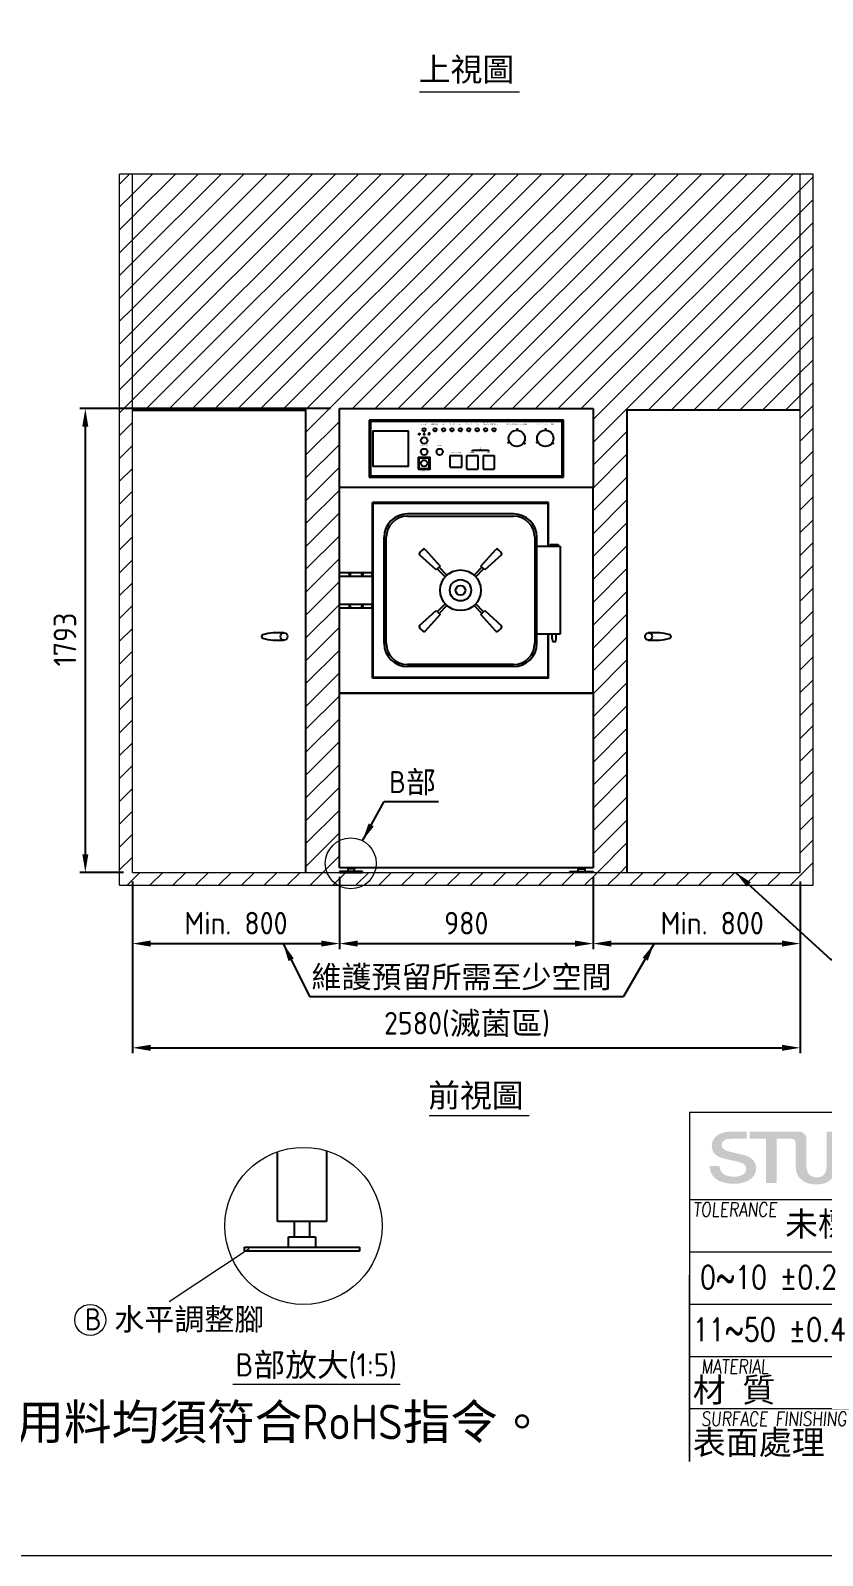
# Model space of a CAD drawing. Header units: millimetres. Extents: x -7990 to 27687, y 79 to 15902.
# Drawn here: x 18973 to 22033, y 79 to 5976 of the extents above; entities that cross this region are included whole.
import ezdxf
from ezdxf.enums import TextEntityAlignment as Align

# ---------------------------------------------------------------- set-up
doc = ezdxf.new("R2010")
doc.units = ezdxf.units.MM
doc.header["$MEASUREMENT"] = 0
doc.linetypes.add('HIDDEN', pattern=[9.525, 6.35, -3.175])
doc.layers.get('0').update_dxf_attribs({"lineweight": 25})
for name, color, linetype, lineweight in [('D', 3, 'Continuous', 13), ('DIM', 3, 'Continuous', 9), ('F', 7, 'Continuous', 15), ('H', 2, 'HIDDEN', 15), ('S', 4, 'Continuous', 15)]:
    doc.layers.add(name, color=color, linetype=linetype, lineweight=lineweight)
doc.styles.add('2', font='ARIAL.TTF')
doc.styles.get("Standard").update_dxf_attribs({"font": 'KAIU.TTF'})
doc.styles.add('STU25', font='isocp2.shx')
doc.styles.add('Text', font='romans.shx', dxfattribs={"width": 0.8, "oblique": 10})
doc.dimstyles.new('STU25', dxfattribs={"dimscale": 35, "dimtxt": 2.5, "dimasz": 2, "dimexe": 0.6, "dimexo": 1, "dimgap": 1, "dimtad": 1, "dimdsep": 46, "dimtxsty": 'STU25', "dimcen": 2, "dimazin": 2, "dimtfac": 1, "dimtmove": 0, "dimatfit": 3, "dimfxl": 0, "dimtolj": 1, "dimtzin": 0, "dimarcsym": 0})
doc.dimstyles.new('STU25$7', dxfattribs={"dimscale": 35, "dimtxt": 2.5, "dimasz": 2, "dimexe": 1.25, "dimexo": 0.625, "dimgap": 1, "dimtad": 0, "dimdec": 4, "dimdsep": 46, "dimtxsty": 'STU25', "dimcen": 2.5, "dimazin": 2, "dimtfac": 1, "dimtdec": 4, "dimtmove": 0, "dimatfit": 3, "dimfxl": 0, "dimtolj": 1, "dimtzin": 0, "dimarcsym": 0})
pattern_1 = [(45, (238147.217, 23040.67), (-44.194174, 44.194174), [])]

# ---------------------------------------------------------------- blocks, each defined once
blk = doc.blocks.new('*D3')
at = {"layer": 'D', "color": 0, "lineweight": -2}
for p, q in [((19366.4, 2685.8), (19366.4, 2021.4)), ((21946.4, 2685.8), (21946.4, 2021.4)), ((19436.4, 2042.4), (21876.4, 2042.4))]:
    blk.add_line(p, q, dxfattribs=at)
at = {"layer": 'D', "color": 0}
for points in [[(19436.4, 2054.1), (19436.4, 2030.7), (19366.4, 2042.4)], [(21876.4, 2030.7), (21876.4, 2054.1), (21946.4, 2042.4)]]:
    blk.add_solid(points, dxfattribs=at)
at = {"layer": 'Defpoints', "color": 0}
for p in [(19366.4, 2720.8), (21946.4, 2720.8), (21946.4, 2042.4)]:
    blk.add_point(p, dxfattribs=at)
at = {"layer": 'D', "color": 0, "insert": (20658.9, 2132.5), "char_height": 87.5, "attachment_point": 5, "style": 'STU25'}
blk.add_mtext('\\A1;2580({\\f標楷體|b0|i0|c136|p65;滅菌區})', dxfattribs=at)
blk = doc.blocks.new('*D5')
at = {"layer": 'D', "color": 0, "lineweight": -2}
for p, q in [((19366.4, 2685.8), (19366.4, 2424.4)), ((20166.4, 2703.8), (20166.4, 2424.4)), ((19436.4, 2445.4), (20096.4, 2445.4))]:
    blk.add_line(p, q, dxfattribs=at)
at = {"layer": 'D', "color": 0}
for points in [[(19436.4, 2457.1), (19436.4, 2433.8), (19366.4, 2445.4)], [(20096.4, 2433.8), (20096.4, 2457.1), (20166.4, 2445.4)]]:
    blk.add_solid(points, dxfattribs=at)
at = {"layer": 'Defpoints', "color": 0}
for p in [(19366.4, 2720.8), (20166.4, 2738.8), (20166.4, 2445.4)]:
    blk.add_point(p, dxfattribs=at)
at = {"layer": 'D', "color": 0, "insert": (19766.4, 2524.2), "char_height": 87.5, "attachment_point": 5, "style": 'STU25'}
blk.add_mtext('\\A1;Min. 800', dxfattribs=at)
blk = doc.blocks.new('*D6')
at = {"layer": 'D', "color": 0, "lineweight": -2}
for p, q in [((21146.4, 2703.8), (21146.4, 2424.4)), ((21946.4, 2685.8), (21946.4, 2424.4)), ((21216.4, 2445.4), (21876.4, 2445.4))]:
    blk.add_line(p, q, dxfattribs=at)
at = {"layer": 'D', "color": 0}
for points in [[(21216.4, 2457.1), (21216.4, 2433.8), (21146.4, 2445.4)], [(21876.4, 2433.8), (21876.4, 2457.1), (21946.4, 2445.4)]]:
    blk.add_solid(points, dxfattribs=at)
at = {"layer": 'Defpoints', "color": 0}
for p in [(21146.4, 2738.8), (21946.4, 2720.8), (21946.4, 2445.4)]:
    blk.add_point(p, dxfattribs=at)
at = {"layer": 'D', "color": 0, "insert": (21606.4, 2524.2), "char_height": 87.5, "attachment_point": 5, "style": 'STU25'}
blk.add_mtext('\\A1;Min. 800', dxfattribs=at)
blk = doc.blocks.new('*D7')
at = {"layer": 'D', "color": 0, "lineweight": -2}
for p, q in [((20131.4, 4513.8), (19163.4, 4513.8)), ((19184.4, 4443.8), (19184.4, 2790.8)), ((19331.4, 2720.8), (19163.4, 2720.8))]:
    blk.add_line(p, q, dxfattribs=at)
at = {"layer": 'D', "color": 0}
for points in [[(19196, 4443.8), (19172.7, 4443.8), (19184.4, 4513.8)], [(19172.7, 2790.8), (19196, 2790.8), (19184.4, 2720.8)]]:
    blk.add_solid(points, dxfattribs=at)
at = {"layer": 'Defpoints', "color": 0}
for p in [(20166.4, 4513.8), (19184.4, 2720.8), (19366.4, 2720.8)]:
    blk.add_point(p, dxfattribs=at)
at = {"layer": 'D', "color": 0, "insert": (19105.6, 3620.8), "char_height": 87.5, "attachment_point": 5, "rotation": 90, "style": 'STU25'}
blk.add_mtext('\\A1;1793', dxfattribs=at)
blk = doc.blocks.new('*D21')
at = {"layer": 'D', "color": 0, "lineweight": -2}
for p, q in [((20166.4, 2703.8), (20166.4, 2424.4)), ((21146.4, 2703.8), (21146.4, 2424.4)), ((20236.4, 2445.4), (21076.4, 2445.4))]:
    blk.add_line(p, q, dxfattribs=at)
at = {"layer": 'D', "color": 0}
for points in [[(20236.4, 2457.1), (20236.4, 2433.8), (20166.4, 2445.4)], [(21076.4, 2433.8), (21076.4, 2457.1), (21146.4, 2445.4)]]:
    blk.add_solid(points, dxfattribs=at)
at = {"layer": 'Defpoints', "color": 0}
for p in [(20166.4, 2738.8), (21146.4, 2738.8), (21146.4, 2445.4)]:
    blk.add_point(p, dxfattribs=at)
at = {"layer": 'D', "color": 0, "insert": (20656.4, 2524.2), "char_height": 87.5, "attachment_point": 5, "style": 'STU25'}
blk.add_mtext('\\A1;980', dxfattribs=at)
blk = doc.blocks.new('新駿LOGO')
at = {"layer": 'F'}
h = blk.add_hatch(color=256, dxfattribs=at)
edge = h.paths.add_edge_path()
edge.add_spline(control_points=[(-529.05, -442.14), (-529.05, -442.31), (-529.02, -442.45), (-528.95, -442.56), (-528.89, -442.68), (-528.8, -442.78), (-528.69, -442.85), (-528.57, -442.93), (-528.44, -442.98), (-528.29, -443.01), (-528.15, -443.05), (-527.99, -443.07), (-527.81, -443.07), (-527.62, -443.07), (-527.47, -443.05), (-527.33, -443.01), (-527.2, -442.97), (-527.09, -442.92), (-527.01, -442.86), (-526.93, -442.8), (-526.87, -442.73), (-526.83, -442.65), (-526.8, -442.57), (-526.78, -442.49), (-526.78, -442.41), (-526.78, -442.25), (-526.82, -442.13), (-526.91, -442.05), (-526.99, -441.97), (-527.08, -441.91), (-527.18, -441.88), (-527.36, -441.83), (-527.56, -441.77), (-527.79, -441.72), (-528.02, -441.67), (-528.3, -441.61), (-528.64, -441.53), (-528.85, -441.48), (-529.02, -441.41), (-529.16, -441.34), (-529.3, -441.26), (-529.41, -441.17), (-529.5, -441.07), (-529.58, -440.98), (-529.64, -440.87), (-529.67, -440.77), (-529.7, -440.66), (-529.72, -440.55), (-529.72, -440.43), (-529.72, -440.22), (-529.67, -440.03), (-529.57, -439.87), (-529.46, -439.71), (-529.33, -439.58), (-529.16, -439.47), (-528.99, -439.37), (-528.85, -439.31), (-528.64, -439.26), (-528.43, -439.21), (-528.13, -439.2), (-527.91, -439.2), (-527.66, -439.2), (-526.73, -439.2), (-526.73, -439.2), (-526.73, -439.2), (-526.73, -439.81), (-526.73, -439.81), (-526.73, -439.81), (-528.14, -439.8), (-528.28, -439.83), (-528.39, -439.85), (-528.48, -439.86), (-528.56, -439.9), (-528.65, -439.94), (-528.72, -440), (-528.78, -440.07), (-528.84, -440.14), (-528.87, -440.23), (-528.87, -440.34), (-528.87, -440.5), (-528.81, -440.62), (-528.7, -440.7), (-528.6, -440.79), (-528.46, -440.85), (-528.28, -440.9), (-528.27, -440.9), (-528.19, -440.92), (-528.07, -440.95), (-527.94, -440.98), (-527.8, -441.01), (-527.65, -441.05), (-527.49, -441.09), (-527.34, -441.12), (-527.19, -441.16), (-527.04, -441.19), (-526.94, -441.21), (-526.87, -441.23), (-526.71, -441.27), (-526.58, -441.34), (-526.46, -441.41), (-526.34, -441.49), (-526.24, -441.58), (-526.16, -441.67), (-526.08, -441.77), (-526.02, -441.88), (-525.98, -441.99), (-525.94, -442.1), (-525.92, -442.22), (-525.92, -442.33), (-525.92, -442.57), (-525.98, -442.78), (-526.09, -442.95), (-526.2, -443.12), (-526.35, -443.26), (-526.53, -443.37), (-526.71, -443.48), (-526.92, -443.55), (-527.15, -443.61), (-527.39, -443.66), (-527.62, -443.68), (-527.87, -443.68), (-528.14, -443.68), (-528.41, -443.65), (-528.65, -443.59), (-528.9, -443.53), (-529.11, -443.44), (-529.3, -443.31), (-529.48, -443.19), (-529.63, -443.03), (-529.74, -442.83), (-529.84, -442.64), (-529.9, -442.41), (-529.91, -442.14), (-529.91, -442.14), (-529.05, -442.14), (-529.05, -442.14)], knot_values=[0, 0, 0, 0, 1, 1, 1, 2, 2, 2, 3, 3, 3, 4, 4, 4, 5, 5, 5, 6, 6, 6, 7, 7, 7, 8, 8, 8, 9, 9, 9, 10, 10, 10, 11, 11, 11, 12, 12, 12, 13, 13, 13, 14, 14, 14, 15, 15, 15, 16, 16, 16, 17, 17, 17, 18, 18, 18, 19, 19, 19, 20, 20, 20, 21, 21, 21, 22, 22, 22, 23, 23, 23, 24, 24, 24, 25, 25, 25, 26, 26, 26, 27, 27, 27, 28, 28, 28, 29, 29, 29, 30, 30, 30, 31, 31, 31, 32, 32, 32, 33, 33, 33, 34, 34, 34, 35, 35, 35, 36, 36, 36, 37, 37, 37, 38, 38, 38, 39, 39, 39, 40, 40, 40, 41, 41, 41, 42, 42, 42, 43, 43, 43, 44, 44, 44, 45, 45, 45, 45], degree=3, periodic=0)
edge = h.paths.add_edge_path()
edge.add_spline(control_points=[(-522.53, -440.14), (-522.54, -440.04), (-522.57, -439.94), (-522.63, -439.9), (-522.77, -439.79), (-522.9, -439.81), (-522.9, -439.81), (-522.9, -439.81), (-523.02, -439.81), (-523.02, -439.81), (-523.02, -439.81), (-524.14, -439.81), (-524.14, -439.81), (-524.14, -439.81), (-524.14, -443.62), (-524.14, -443.62), (-524.14, -443.62), (-525.06, -443.62), (-525.06, -443.62), (-525.06, -443.62), (-525.06, -439.81), (-525.06, -439.81), (-525.06, -439.81), (-526.47, -439.81), (-526.47, -439.81), (-526.47, -439.81), (-526.47, -439.2), (-526.47, -439.2), (-526.47, -439.2), (-522.39, -439.2), (-522.39, -439.2)], knot_values=[5.578051, 5.578051, 5.578051, 5.578051, 6, 6, 6, 7, 7, 7, 8, 8, 8, 9, 9, 9, 10, 10, 10, 11, 11, 11, 12, 12, 12, 13, 13, 13, 14, 14, 14, 15, 15, 15, 15], degree=3, periodic=0)
edge.add_spline(control_points=[(-522.4, -439.2), (-522.31, -439.2), (-522.22, -439.2), (-522.22, -439.2), (-522.22, -439.2), (-521.96, -439.19), (-521.76, -439.41), (-521.58, -439.61), (-521.61, -439.85), (-521.61, -439.85), (-521.61, -439.85), (-521.61, -441.92), (-521.61, -441.92), (-521.61, -442.41), (-521.52, -442.73), (-521.36, -442.89), (-521.19, -443.05), (-520.97, -443.13), (-520.71, -443.13), (-520.45, -443.13), (-520.24, -443.05), (-520.09, -442.89), (-519.93, -442.74), (-519.86, -442.43), (-519.86, -441.98), (-519.86, -441.98), (-519.86, -439.2), (-519.86, -439.2), (-519.86, -439.2), (-519.05, -439.2), (-519.05, -439.2), (-519.05, -439.2), (-519.05, -441.92), (-519.05, -441.92), (-519.05, -442.43), (-519.12, -442.8), (-519.25, -443.02), (-519.38, -443.24), (-519.56, -443.42), (-519.8, -443.54), (-520.05, -443.67), (-520.35, -443.74), (-520.73, -443.74), (-521.09, -443.74), (-521.41, -443.68), (-521.67, -443.56), (-521.93, -443.44), (-522.14, -443.26), (-522.3, -443.03), (-522.45, -442.8), (-522.53, -442.42), (-522.53, -441.91), (-522.53, -441.91), (-522.53, -440.92), (-522.53, -440.14)], knot_values=[0.44538, 0.44538, 0.44538, 0.44538, 1, 1, 1, 2, 2, 2, 3, 3, 3, 4, 4, 4, 5, 5, 5, 6, 6, 6, 7, 7, 7, 8, 8, 8, 9, 9, 9, 10, 10, 10, 11, 11, 11, 12, 12, 12, 13, 13, 13, 14, 14, 14, 15, 15, 15, 16, 16, 16, 17, 17, 17, 17.603917, 17.603917, 17.603917, 17.603917], degree=3, periodic=0)
h = blk.add_hatch(color=256, dxfattribs=at)
edge = h.paths.add_edge_path()
edge.add_spline(control_points=[(-526.47, -439.2), (-526.47, -439.2), (-526.47, -439.81), (-526.47, -439.81)], knot_values=[-14, -14, -14, -14, -13, -13, -13, -13], degree=3, periodic=0)
edge.add_spline(control_points=[(-526.47, -439.81), (-526.47, -439.81), (-525.06, -439.81), (-525.06, -439.81)], knot_values=[-13, -13, -13, -13, -12, -12, -12, -12], degree=3, periodic=0)
edge.add_spline(control_points=[(-525.06, -439.81), (-525.06, -439.81), (-525.06, -443.62), (-525.06, -443.62)], knot_values=[-12, -12, -12, -12, -11, -11, -11, -11], degree=3, periodic=0)
edge.add_spline(control_points=[(-525.06, -443.62), (-525.06, -443.62), (-524.14, -443.62), (-524.14, -443.62)], knot_values=[-11, -11, -11, -11, -10, -10, -10, -10], degree=3, periodic=0)
edge.add_spline(control_points=[(-524.14, -443.62), (-524.14, -443.62), (-524.14, -439.81), (-524.14, -439.81)], knot_values=[-10, -10, -10, -10, -9, -9, -9, -9], degree=3, periodic=0)
edge.add_spline(control_points=[(-524.14, -439.81), (-524.14, -439.81), (-523.02, -439.81), (-523.02, -439.81)], knot_values=[-9, -9, -9, -9, -8, -8, -8, -8], degree=3, periodic=0)
edge.add_spline(control_points=[(-523.02, -439.81), (-523.02, -439.81), (-522.9, -439.81), (-522.9, -439.81)], knot_values=[-8, -8, -8, -8, -7, -7, -7, -7], degree=3, periodic=0)
edge.add_spline(control_points=[(-522.9, -439.81), (-522.9, -439.81), (-522.77, -439.79), (-522.63, -439.9)], knot_values=[-7, -7, -7, -7, -6, -6, -6, -6], degree=3, periodic=0)
edge.add_spline(control_points=[(-522.63, -439.9), (-522.57, -439.94), (-522.54, -440.04), (-522.53, -440.14)], knot_values=[-6, -6, -6, -6, -5.578051, -5.578051, -5.578051, -5.578051], degree=3, periodic=0)
edge.add_spline(control_points=[(-522.53, -440.14), (-522.53, -440.92), (-522.53, -441.91), (-522.53, -441.91)], knot_values=[-17.603917, -17.603917, -17.603917, -17.603917, -17, -17, -17, -17], degree=3, periodic=0)
edge.add_spline(control_points=[(-522.53, -441.91), (-522.53, -442.42), (-522.45, -442.8), (-522.3, -443.03)], knot_values=[-17, -17, -17, -17, -16, -16, -16, -16], degree=3, periodic=0)
edge.add_spline(control_points=[(-522.3, -443.03), (-522.14, -443.26), (-521.93, -443.44), (-521.67, -443.56)], knot_values=[-16, -16, -16, -16, -15, -15, -15, -15], degree=3, periodic=0)
edge.add_spline(control_points=[(-521.67, -443.56), (-521.41, -443.68), (-521.09, -443.74), (-520.73, -443.74)], knot_values=[-15, -15, -15, -15, -14, -14, -14, -14], degree=3, periodic=0)
edge.add_spline(control_points=[(-520.73, -443.74), (-520.35, -443.74), (-520.05, -443.67), (-519.8, -443.54)], knot_values=[-14, -14, -14, -14, -13, -13, -13, -13], degree=3, periodic=0)
edge.add_spline(control_points=[(-519.8, -443.54), (-519.56, -443.42), (-519.38, -443.24), (-519.25, -443.02)], knot_values=[-13, -13, -13, -13, -12, -12, -12, -12], degree=3, periodic=0)
edge.add_spline(control_points=[(-519.25, -443.02), (-519.12, -442.8), (-519.05, -442.43), (-519.05, -441.92)], knot_values=[-12, -12, -12, -12, -11, -11, -11, -11], degree=3, periodic=0)
edge.add_spline(control_points=[(-519.05, -441.92), (-519.05, -441.92), (-519.05, -439.2), (-519.05, -439.2)], knot_values=[-11, -11, -11, -11, -10, -10, -10, -10], degree=3, periodic=0)
edge.add_spline(control_points=[(-519.05, -439.2), (-519.05, -439.2), (-519.86, -439.2), (-519.86, -439.2)], knot_values=[-10, -10, -10, -10, -9, -9, -9, -9], degree=3, periodic=0)
edge.add_spline(control_points=[(-519.86, -439.2), (-519.86, -439.2), (-519.86, -441.98), (-519.86, -441.98)], knot_values=[-9, -9, -9, -9, -8, -8, -8, -8], degree=3, periodic=0)
edge.add_spline(control_points=[(-519.86, -441.98), (-519.86, -442.43), (-519.93, -442.74), (-520.09, -442.89)], knot_values=[-8, -8, -8, -8, -7, -7, -7, -7], degree=3, periodic=0)
edge.add_spline(control_points=[(-520.09, -442.89), (-520.24, -443.05), (-520.45, -443.13), (-520.71, -443.13)], knot_values=[-7, -7, -7, -7, -6, -6, -6, -6], degree=3, periodic=0)
edge.add_spline(control_points=[(-520.71, -443.13), (-520.97, -443.13), (-521.19, -443.05), (-521.36, -442.89)], knot_values=[-6, -6, -6, -6, -5, -5, -5, -5], degree=3, periodic=0)
edge.add_spline(control_points=[(-521.36, -442.89), (-521.52, -442.73), (-521.61, -442.41), (-521.61, -441.92)], knot_values=[-5, -5, -5, -5, -4, -4, -4, -4], degree=3, periodic=0)
edge.add_spline(control_points=[(-521.61, -441.92), (-521.61, -441.92), (-521.61, -439.85), (-521.61, -439.85)], knot_values=[-4, -4, -4, -4, -3, -3, -3, -3], degree=3, periodic=0)
edge.add_spline(control_points=[(-521.61, -439.85), (-521.61, -439.85), (-521.61, -439.85), (-521.61, -439.85)], knot_values=[-3, -3, -3, -3, -2.999949, -2.999949, -2.999949, -2.999949], degree=3, periodic=0)
edge.add_spline(control_points=[(-521.61, -439.85), (-521.61, -439.85), (-521.58, -439.61), (-521.76, -439.41)], knot_values=[-2.999949, -2.999949, -2.999949, -2.999949, -2, -2, -2, -2], degree=3, periodic=0)
edge.add_spline(control_points=[(-521.76, -439.41), (-521.96, -439.19), (-522.22, -439.2), (-522.22, -439.2)], knot_values=[-2, -2, -2, -2, -1, -1, -1, -1], degree=3, periodic=0)
edge.add_spline(control_points=[(-522.22, -439.2), (-522.22, -439.2), (-526.47, -439.2), (-526.47, -439.2)], knot_values=[-15, -15, -15, -15, -14, -14, -14, -14], degree=3, periodic=0)
h = blk.add_hatch(color=256, dxfattribs=at)
edge = h.paths.add_edge_path()
edge.add_spline(control_points=[(-518.54, -443.62), (-518.54, -443.62), (-518.54, -439.2), (-518.54, -439.2), (-518.54, -439.2), (-516.88, -439.2), (-516.88, -439.2), (-516.55, -439.2), (-516.29, -439.25), (-516.11, -439.33), (-515.93, -439.41), (-515.79, -439.54), (-515.69, -439.72), (-515.59, -439.89), (-515.54, -440.08), (-515.54, -440.3), (-515.54, -440.56), (-515.61, -440.8), (-515.76, -441.03), (-515.91, -441.26), (-516.12, -441.44), (-516.39, -441.56), (-516.39, -441.56), (-514.95, -443.62), (-514.95, -443.62), (-514.95, -443.62), (-516.07, -443.62), (-516.07, -443.62), (-516.07, -443.62), (-517.17, -441.81), (-517.17, -441.81), (-517.17, -441.81), (-517.67, -441.81), (-517.67, -441.81), (-517.67, -441.81), (-517.67, -443.62), (-517.67, -443.62), (-517.67, -443.62), (-518.54, -443.62), (-518.54, -443.62)], knot_values=[0, 0, 0, 0, 1, 1, 1, 2, 2, 2, 3, 3, 3, 4, 4, 4, 5, 5, 5, 6, 6, 6, 7, 7, 7, 8, 8, 8, 9, 9, 9, 10, 10, 10, 11, 11, 11, 12, 12, 12, 13, 13, 13, 13], degree=3, periodic=1)
edge = h.paths.add_edge_path(flags=16)
edge.add_spline(control_points=[(-517.67, -441.21), (-517.67, -441.21), (-517.46, -441.21), (-517.46, -441.21), (-517.08, -441.21), (-516.82, -441.13), (-516.68, -440.96), (-516.53, -440.8), (-516.46, -440.61), (-516.46, -440.4), (-516.46, -440.22), (-516.52, -440.08), (-516.63, -439.97), (-516.75, -439.86), (-516.99, -439.81), (-517.35, -439.81), (-517.35, -439.81), (-517.67, -439.81), (-517.67, -439.81), (-517.67, -439.81), (-517.67, -441.21), (-517.67, -441.21)], knot_values=[0, 0, 0, 0, 1, 1, 1, 2, 2, 2, 3, 3, 3, 4, 4, 4, 5, 5, 5, 6, 6, 6, 7, 7, 7, 7], degree=3, periodic=1)
h = blk.add_hatch(color=256, dxfattribs=at)
edge = h.paths.add_edge_path()
edge.add_spline(control_points=[(-514.87, -443.62), (-514.87, -443.62), (-513.05, -443.62), (-513.05, -443.62)], knot_values=[-9, -9, -9, -9, -8, -8, -8, -8], degree=3, periodic=0)
edge.add_spline(control_points=[(-513.05, -443.62), (-512.51, -443.62), (-512.09, -443.52), (-511.79, -443.32)], knot_values=[-8, -8, -8, -8, -7, -7, -7, -7], degree=3, periodic=0)
edge.add_spline(control_points=[(-511.79, -443.32), (-511.48, -443.12), (-511.25, -442.85), (-511.09, -442.5)], knot_values=[-7, -7, -7, -7, -6, -6, -6, -6], degree=3, periodic=0)
edge.add_spline(control_points=[(-511.09, -442.5), (-510.93, -442.15), (-510.85, -441.76), (-510.85, -441.32)], knot_values=[-6, -6, -6, -6, -5, -5, -5, -5], degree=3, periodic=0)
edge.add_spline(control_points=[(-510.85, -441.32), (-510.85, -440.87), (-510.93, -440.49), (-511.1, -440.17)], knot_values=[-5, -5, -5, -5, -4, -4, -4, -4], degree=3, periodic=0)
edge.add_spline(control_points=[(-511.1, -440.17), (-511.27, -439.85), (-511.49, -439.61), (-511.78, -439.45)], knot_values=[-4, -4, -4, -4, -3, -3, -3, -3], degree=3, periodic=0)
edge.add_spline(control_points=[(-511.78, -439.45), (-512.06, -439.29), (-512.46, -439.2), (-512.97, -439.2)], knot_values=[-3, -3, -3, -3, -2, -2, -2, -2], degree=3, periodic=0)
edge.add_spline(control_points=[(-512.97, -439.2), (-512.97, -439.2), (-514.87, -439.2), (-514.87, -439.2)], knot_values=[-2, -2, -2, -2, -1, -1, -1, -1], degree=3, periodic=0)
edge.add_spline(control_points=[(-514.87, -439.2), (-514.87, -439.2), (-514.87, -443.62), (-514.87, -443.62)], knot_values=[-1, -1, -1, -1, 0, 0, 0, 0], degree=3, periodic=0)
h.paths.add_polyline_path([(-514.34, -441.95), (-514.34, -440.92), (-513.51, -440.92), (-513.51, -440.07), (-512.48, -440.07), (-512.48, -440.92), (-511.64, -440.92), (-511.64, -441.95), (-512.48, -441.95), (-512.48, -442.77), (-513.51, -442.77), (-513.51, -441.95)], flags=16)
h = blk.add_hatch(color=256, dxfattribs=at)
edge = h.paths.add_edge_path()
edge.add_spline(control_points=[(-509.51, -443.62), (-509.51, -443.62), (-509.51, -441.77), (-509.51, -441.77), (-509.51, -441.77), (-511, -439.2), (-511, -439.2), (-511, -439.2), (-510.64, -439.2), (-510.64, -439.2), (-510.64, -439.2), (-510.3, -439.19), (-510.04, -439.32), (-509.79, -439.45), (-509.71, -439.68), (-509.71, -439.68), (-509.71, -439.68), (-508.9, -441.07), (-508.9, -441.07), (-508.9, -441.07), (-507.78, -439.2), (-507.78, -439.2), (-507.78, -439.2), (-507.05, -439.2), (-507.05, -439.2), (-507.05, -439.2), (-508.59, -441.77), (-508.59, -441.77), (-508.59, -441.77), (-508.59, -443.62), (-508.59, -443.62), (-508.59, -443.62), (-509.51, -443.62), (-509.51, -443.62)], knot_values=[0, 0, 0, 0, 1, 1, 1, 2, 2, 2, 3, 3, 3, 4, 4, 4, 5, 5, 5, 6, 6, 6, 7, 7, 7, 8, 8, 8, 9, 9, 9, 10, 10, 10, 11, 11, 11, 11], degree=3, periodic=1)
at = {"layer": 'F', "lineweight": 0}
for points, knots in [([(-518.54, -443.62), (-518.54, -443.62), (-518.54, -439.2), (-518.54, -439.2), (-518.54, -439.2), (-516.88, -439.2), (-516.88, -439.2), (-516.55, -439.2), (-516.29, -439.25), (-516.11, -439.33), (-515.93, -439.41), (-515.79, -439.54), (-515.69, -439.72), (-515.59, -439.89), (-515.54, -440.08), (-515.54, -440.3), (-515.54, -440.56), (-515.61, -440.8), (-515.76, -441.03), (-515.91, -441.26), (-516.12, -441.44), (-516.39, -441.56), (-516.39, -441.56), (-514.95, -443.62), (-514.95, -443.62), (-514.95, -443.62), (-516.07, -443.62), (-516.07, -443.62), (-516.07, -443.62), (-517.17, -441.81), (-517.17, -441.81), (-517.17, -441.81), (-517.67, -441.81), (-517.67, -441.81), (-517.67, -441.81), (-517.67, -443.62), (-517.67, -443.62), (-517.67, -443.62), (-518.54, -443.62), (-518.54, -443.62)], [0, 0, 0, 0, 1, 1, 1, 2, 2, 2, 3, 3, 3, 4, 4, 4, 5, 5, 5, 6, 6, 6, 7, 7, 7, 8, 8, 8, 9, 9, 9, 10, 10, 10, 11, 11, 11, 12, 12, 12, 13, 13, 13, 13]), ([(-517.67, -441.21), (-517.67, -441.21), (-517.46, -441.21), (-517.46, -441.21), (-517.08, -441.21), (-516.82, -441.13), (-516.68, -440.96), (-516.53, -440.8), (-516.46, -440.61), (-516.46, -440.4), (-516.46, -440.22), (-516.52, -440.08), (-516.63, -439.97), (-516.75, -439.86), (-516.99, -439.81), (-517.35, -439.81), (-517.35, -439.81), (-517.67, -439.81), (-517.67, -439.81), (-517.67, -439.81), (-517.67, -441.21), (-517.67, -441.21)], [0, 0, 0, 0, 1, 1, 1, 2, 2, 2, 3, 3, 3, 4, 4, 4, 5, 5, 5, 6, 6, 6, 7, 7, 7, 7]), ([(-509.51, -443.62), (-509.51, -443.62), (-509.51, -441.77), (-509.51, -441.77), (-509.51, -441.77), (-511, -439.2), (-511, -439.2), (-511, -439.2), (-510.64, -439.2), (-510.64, -439.2), (-510.64, -439.2), (-510.3, -439.19), (-510.04, -439.32), (-509.79, -439.45), (-509.71, -439.68), (-509.71, -439.68), (-509.71, -439.68), (-508.9, -441.07), (-508.9, -441.07), (-508.9, -441.07), (-507.78, -439.2), (-507.78, -439.2), (-507.78, -439.2), (-507.05, -439.2), (-507.05, -439.2), (-507.05, -439.2), (-508.59, -441.77), (-508.59, -441.77), (-508.59, -441.77), (-508.59, -443.62), (-508.59, -443.62), (-508.59, -443.62), (-509.51, -443.62), (-509.51, -443.62)], [0, 0, 0, 0, 1, 1, 1, 2, 2, 2, 3, 3, 3, 4, 4, 4, 5, 5, 5, 6, 6, 6, 7, 7, 7, 8, 8, 8, 9, 9, 9, 10, 10, 10, 11, 11, 11, 11])]:
    blk.add_open_spline(points, degree=3, knots=knots, dxfattribs=at)
at = {"attachment_point": 1, "style": 'STU25'}
for s, insert, char_height in [('{\\f標楷體|b0|i0|c136|p65;新駿實業股份有限公司}', (-504.12, -439.33), 3.25), ('{\\f標楷體|b0|i0|c136|p65;STURDY\\H0.9667x; \\H1.034x;INDUSTRIAL CO.,LTD.}', (-455.51, -439.78), 3)]:
    blk.add_mtext(s, dxfattribs=dict(at, insert=insert, char_height=char_height))
blk = doc.blocks.new('H421')
at = {"layer": 'F', "color": 7}
for p, q in [((155.91, 38.09), (286.91, 38.09)), ((211.36, 38.09), (286.91, 38.09)), ((155.91, 30.59), (286.91, 30.59)), ((192.41, 30.59), (192.41, 17.09)), ((242.66, 30.59), (242.66, 17.09)), ((257.41, 30.59), (257.41, 17.09)), ((272.16, 30.59), (272.16, 17.09)), ((155.91, 26.09), (227.91, 26.09)), ((173.41, 26.09), (173.41, 17.09)), ((211.41, 26.09), (211.41, 17.09)), ((155.91, 8.09), (155.91, 24.09)), ((155.91, 21.59), (286.91, 21.59)), ((214.91, 21.59), (286.91, 21.59)), ((227.91, 21.59), (286.91, 21.59)), ((155.91, 17.09), (286.91, 17.09)), ((211.41, 17.09), (211.41, 12.59)), ((227.91, 17.09), (227.91, 8.09)), ((286.91, 12.59), (155.91, 12.59))]:
    blk.add_line(p, q, dxfattribs=at)
at = {"layer": 'F'}
for p, q in [((155.91, 38.09), (155.91, 17.09)), ((227.91, 30.59), (227.91, 17.09)), ((155.91, 24.09), (155.91, 16.09)), ((155.91, 17.09), (155.91, 8.09)), ((192.41, 17.09), (192.41, 8.09))]:
    blk.add_line(p, q, dxfattribs=at)
at = {"layer": 'F', "color": 0}
for p, q in [((220.66, 21.32), (220.66, 20.14)), ((220.66, 19.77), (220.66, 19)), ((223.77, 20.14), (227.5, 20.92)), ((223.77, 20.14), (223.77, 18.62)), ((227.5, 20.92), (227.5, 17.84)), ((218.72, 19.38), (219.89, 19.38)), ((220.27, 19.38), (221.04, 19.38)), ((220.66, 18.62), (220.66, 17.45)), ((221.42, 19.38), (222.57, 19.38)), ((223.49, 19.38), (224.81, 19.38)), ((223.77, 18.62), (227.5, 17.84)), ((225.34, 19.38), (225.81, 19.38)), ((226.31, 19.38), (228.03, 19.38))]:
    blk.add_line(p, q, dxfattribs=at)
for radius in [1.54, 0.762]:
    blk.add_circle((220.66, 19.38), radius, dxfattribs=at)
blk.add_blockref('新駿LOGO', (687.56, 475.62))
at = {"layer": 'F', "color": 1, "lineweight": 15, "style": 'Text', "oblique": 5, "width": 0.8}
for s, height, p in [('TOLERANCE', 1.2, (156.23, 29.13)), ('DESIGNED', 1.2, (228.57, 29.01)), ('DRAWN', 1.245, (243.23, 29.03)), ('VERIFIED', 1.2, (257.72, 29.09)), ('APPROVED', 1.2, (272.5, 29.06)), ('VIEWPOINT', 1.2, (211.83, 20.13)), ('MATERIAL', 1.2, (156.92, 15.63)), ('SCALE', 1.2, (193.44, 15.63)), ('UNIT', 1.2, (212.42, 15.63)), ('NAME', 1.2, (229.41, 15.63)), ('SURFACE FINISHING', 1.2, (156.92, 11.13)), ('MODEL NO.', 1.2, (193.44, 11.13)), ('DWG.NO.', 1.2, (229.41, 11.13))]:
    blk.add_text(s, height=height, dxfattribs=at).set_placement(p)
at = {"layer": 'F', "lineweight": -3}
for s, height, p in [('未標註者一般公差表', 2.076, (164.12, 27.45)), ('未標示之圓角為R1導角為C1', 2.0757, (192.54, 27.58)), ('設計:', 2.076, (228.54, 26.61)), ('繪圖:', 2.076, (243.32, 26.66)), ('校核:', 2.076, (257.59, 26.57)), ('核准:', 2.076, (272.41, 26.52)), ('視角', 2.076, (211.71, 17.69)), ('材 質', 2.076, (156.21, 13.19)), ('比例', 2.076, (192.73, 13.19)), ('單位', 2.076, (211.71, 13.19)), ('圖 名', 2.076, (228.7, 13.19)), ('表面處理', 2.076, (156.21, 8.69)), ('代表機種', 2.076, (192.73, 8.69)), ('圖 號', 2.076, (228.7, 8.69))]:
    blk.add_text(s, height=height, dxfattribs=at).set_placement(p)
at = {"layer": 'F', "lineweight": 20, "style": 'Text', "width": 0.8}
for s, p in [('0~10 ±0.2', (156.82, 22.91)), ('51~100±0.6', (174.32, 22.91)), ('201~500±1', (192.72, 22.91)), ('ANGLE  ±1%%D', (212.68, 22.91)), ('11~50 ±0.4', (156.2, 18.41)), ('101~200±0.8', (173.63, 18.41)), ('501~X  ±2', (192.72, 18.41))]:
    blk.add_text(s, height=2, dxfattribs=at).set_placement(p)

msp = doc.modelspace()

# ---------------------------------------------------------------- hatches: boundary and pattern name
h = msp.add_hatch(color=256)
h.paths.add_polyline_path([(20470.429, 4279.322), (20516.429, 4279.322), (20516.429, 4325.322), (20470.429, 4325.322)])
h.paths.add_polyline_path([(20473.429, 4282.322), (20513.429, 4282.322), (20513.429, 4322.322), (20473.429, 4322.322)], flags=16)
at = {"layer": 'D'}
h = msp.add_hatch(color=256, dxfattribs=at)
h.paths.add_polyline_path([(20286.429, 4463.822), (20286.429, 4253.822), (21026.429, 4253.822), (21026.429, 4463.822)], flags=16)
h.paths.add_polyline_path([(20281.429, 4468.822), (20281.429, 4248.822), (21031.429, 4248.822), (21031.429, 4468.822)])
at = {"layer": 'DIM'}
h = msp.add_hatch(dxfattribs=at)
h.set_pattern_fill('ANSI31', color=256, scale=500, style=0)
h.set_pattern_definition(pattern_1)
h.paths.add_polyline_path([(21146.429, 4513.822), (21146.429, 4208.822), (21146.429, 3413.822), (21146.429, 2738.822), (21109.329, 2738.822), (21109.329, 2733.822), (21114.708, 2733.822), (21114.708, 2727.103), (21117.989, 2723.822), (21145.929, 2723.822), (21145.929, 2720.822), (21277.214, 2720.822), (21277.214, 4507.757), (21946.429, 4507.757), (21946.429, 5420.822), (19366.429, 5420.822), (19366.429, 4507.757), (20035.645, 4507.757), (20035.645, 2720.822), (20166.929, 2720.822), (20166.929, 2723.822), (20194.869, 2723.822), (20198.15, 2727.103), (20198.15, 2733.822), (20203.529, 2733.822), (20203.529, 2738.822), (20166.429, 2738.822), (20166.429, 3413.822), (20166.429, 4208.822), (20166.429, 4513.822)])
at = {"layer": 'H', "ltscale": 5}
h = msp.add_hatch(dxfattribs=at)
h.set_pattern_fill('ANSI31', color=256, scale=500, style=0)
h.set_pattern_definition(pattern_1)
h.paths.add_polyline_path([(21996.429, 2670.822), (21996.429, 5420.822), (21946.429, 5420.822), (21946.429, 2720.822), (19366.429, 2720.822), (19366.429, 5420.822), (19316.429, 5420.822), (19316.429, 2670.822)])

# ---------------------------------------------------------------- linework, layer by layer
for p, q in [((19366.429, 4507.757), (20035.645, 4507.757)), ((20035.645, 4507.757), (20035.645, 2720.822)), ((20166.429, 4513.822), (21146.429, 4513.822)), ((20166.429, 4208.822), (20166.429, 4513.822)), ((21146.429, 4513.822), (21146.429, 4208.822)), ((21277.214, 4507.757), (21277.214, 2720.822)), ((21946.429, 4507.757), (21277.214, 4507.757)), ((21031.429, 4468.822), (20281.429, 4468.822)), ((20281.429, 4468.822), (20281.429, 4248.822)), ((21026.429, 4463.822), (20286.429, 4463.822)), ((20286.429, 4463.822), (20286.429, 4253.822)), ((20294.929, 4427.822), (20432.929, 4427.822)), ((20294.929, 4427.822), (20294.929, 4289.822)), ((20432.929, 4289.822), (20432.929, 4427.822)), ((21026.429, 4253.822), (21026.429, 4463.822)), ((21031.429, 4248.822), (21031.429, 4468.822)), ((20473.441, 4415.822), (20471.841, 4416.504)), ((20471.841, 4416.504), (20472.507, 4416.504)), ((20471.841, 4416.504), (20471.841, 4413.504)), ((20473.441, 4414.322), (20471.841, 4415.004)), ((20473.441, 4412.822), (20471.841, 4413.504)), ((20472.641, 4416.163), (20472.641, 4413.163)), ((20473.441, 4415.822), (20473.441, 4412.822)), ((20474.445, 4415.822), (20473.441, 4415.822)), ((20477.441, 4414.322), (20473.441, 4414.322)), ((20477.441, 4412.822), (20473.441, 4412.822)), ((20474.489, 4415.899), (20473.782, 4414.667)), ((20473.782, 4414.667), (20474.05, 4414.457)), ((20474.05, 4414.457), (20474.637, 4415.859)), ((20474.66, 4415.822), (20474.622, 4415.822)), ((20474.641, 4415.859), (20475.441, 4414.322)), ((20475.837, 4414.488), (20474.798, 4415.902)), ((20477.441, 4415.822), (20474.857, 4415.822)), ((20475.441, 4415.027), (20475.441, 4415.822)), ((20475.441, 4414.322), (20475.837, 4414.488)), ((20475.441, 4412.822), (20475.441, 4414.322)), ((20477.441, 4415.822), (20476.458, 4416.241)), ((20477.441, 4412.822), (20477.441, 4415.822)), ((20509.941, 4415.81), (20509.941, 4415.31)), ((20509.946, 4415.97), (20510.976, 4417)), ((20512.199, 4412.822), (20509.953, 4415.068)), ((20513.423, 4413.011), (20510.016, 4416.418)), ((20510.039, 4414.616), (20512.423, 4417)), ((20510.243, 4417), (20514.64, 4417)), ((20510.586, 4413.634), (20513.952, 4417)), ((20514.296, 4413.634), (20510.93, 4417)), ((20511.191, 4418.246), (20511.191, 4419.174)), ((20511.459, 4413.011), (20514.866, 4416.418)), ((20514.843, 4414.616), (20512.459, 4417)), ((20512.683, 4412.822), (20514.929, 4415.068)), ((20513.691, 4418.246), (20513.691, 4419.174)), ((20514.936, 4415.97), (20513.906, 4417)), ((20514.939, 4415.41), (20514.941, 4415.81)), ((20593.929, 4287.322), (20593.929, 4332.322)), ((20593.929, 4332.322), (20638.929, 4332.322)), ((20638.929, 4287.322), (20638.929, 4332.322)), ((20658.079, 4279.822), (20658.079, 4332.322)), ((20658.079, 4332.322), (20700.779, 4332.322)), ((20679.929, 4352.502), (20742.429, 4352.502)), ((20679.929, 4347.502), (20679.929, 4352.502)), ((20700.779, 4332.322), (20700.779, 4279.822)), ((20711.179, 4352.502), (20711.179, 4357.502)), ((20721.079, 4332.322), (20763.779, 4332.322)), ((20721.079, 4332.322), (20721.079, 4279.822)), ((20742.429, 4352.502), (20742.429, 4347.502)), ((20763.779, 4332.322), (20763.779, 4279.822)), ((20281.429, 4248.822), (21031.429, 4248.822)), ((20286.429, 4253.822), (21026.429, 4253.822)), ((20432.929, 4289.822), (20294.929, 4289.822)), ((20593.929, 4287.322), (20638.929, 4287.322)), ((20658.079, 4279.822), (20700.779, 4279.822)), ((20721.079, 4279.822), (20763.779, 4279.822)), ((21146.429, 4208.822), (20166.429, 4208.822)), ((21146.429, 4208.822), (20166.429, 4208.822)), ((20166.429, 3413.822), (20166.429, 4208.822)), ((21146.429, 3413.822), (21146.429, 4208.822)), ((20973.429, 4150.822), (20294.429, 4150.822)), ((20294.429, 3471.822), (20294.429, 4150.822)), ((20973.429, 3981.322), (20973.429, 4150.822)), ((20838.929, 4106.322), (20428.929, 4106.322)), ((20428.929, 4098.022), (20838.929, 4098.022)), ((20338.929, 3606.322), (20338.929, 4016.322)), ((20347.229, 3606.322), (20347.229, 4016.322)), ((20920.629, 4016.322), (20920.629, 3606.322)), ((20928.929, 3606.322), (20928.929, 4016.322)), ((20496.861, 3969.603), (20555.197, 3904.903)), ((20712.661, 3904.903), (20770.998, 3969.603)), ((20928.929, 3981.322), (21018.429, 3981.322)), ((20980.929, 3987.822), (20981.429, 3988.322)), ((20980.929, 3981.822), (20980.929, 3987.822)), ((20981.429, 3981.322), (20980.929, 3981.822)), ((20981.429, 3988.322), (21010.429, 3988.322)), ((21010.429, 3981.322), (20981.429, 3981.322)), ((21010.429, 3988.322), (21010.929, 3987.822)), ((21010.929, 3981.822), (21010.429, 3981.322)), ((21010.929, 3987.822), (21010.929, 3981.822)), ((21018.429, 3981.322), (21018.429, 3641.322)), ((20540.348, 3890.054), (20475.647, 3948.39)), ((20555.197, 3904.903), (20540.348, 3890.054)), ((20544.414, 3894.12), (20574.987, 3863.546)), ((20581.705, 3870.264), (20551.131, 3900.837)), ((20716.727, 3900.837), (20686.154, 3870.264)), ((20692.871, 3863.546), (20723.445, 3894.12)), ((20727.51, 3890.054), (20712.661, 3904.903)), ((20792.211, 3948.39), (20727.51, 3890.054)), ((20166.429, 3744.322), (20166.429, 3878.322)), ((20166.429, 3866.322), (20294.429, 3866.322)), ((20168.429, 3880.322), (20290.429, 3880.322)), ((20292.429, 3866.322), (20292.429, 3878.322)), ((20294.429, 3756.322), (20166.429, 3756.322)), ((20290.429, 3742.322), (20168.429, 3742.322)), ((20292.429, 3744.322), (20292.429, 3756.322)), ((20476.032, 3674.6), (20540.348, 3732.59)), ((20555.197, 3717.74), (20496.861, 3653.04)), ((20540.348, 3732.59), (20555.197, 3717.74)), ((20574.987, 3759.097), (20544.414, 3728.524)), ((20551.131, 3721.806), (20581.705, 3752.38)), ((20686.154, 3752.38), (20716.727, 3721.806)), ((20723.445, 3728.524), (20692.871, 3759.097)), ((20712.661, 3717.74), (20727.51, 3732.59)), ((20770.651, 3653.424), (20712.661, 3717.74)), ((20727.51, 3732.59), (20792.211, 3674.253)), ((21018.429, 3641.322), (20928.929, 3641.322)), ((20973.429, 3471.822), (20973.429, 3641.322)), ((20987.929, 3623.322), (20987.929, 3641.322)), ((20987.929, 3623.322), (20989.929, 3613.322)), ((20989.929, 3613.322), (21001.929, 3613.322)), ((21001.929, 3613.322), (21003.929, 3623.322)), ((21003.929, 3623.322), (21003.929, 3641.322)), ((20838.929, 3524.622), (20428.929, 3524.622)), ((20838.929, 3516.322), (20428.929, 3516.322)), ((20973.429, 3471.822), (20294.429, 3471.822)), ((21146.429, 3413.822), (20166.429, 3413.822)), ((20166.429, 3413.822), (21146.429, 3413.822)), ((20166.429, 2738.822), (20166.429, 3413.822)), ((21146.429, 3413.822), (21146.429, 2738.822)), ((21146.429, 2738.822), (20166.429, 2738.822)), ((20255.929, 2723.822), (20166.929, 2723.822)), ((20166.929, 2723.822), (20166.929, 2720.822)), ((20166.929, 2720.822), (20255.929, 2720.822)), ((20198.15, 2727.103), (20194.869, 2723.822)), ((20224.708, 2733.822), (20198.15, 2733.822)), ((20198.15, 2733.822), (20198.15, 2723.822)), ((20203.529, 2738.822), (20203.529, 2733.822)), ((20219.329, 2733.822), (20219.329, 2738.822)), ((20224.708, 2723.822), (20224.708, 2733.822)), ((20224.708, 2727.103), (20227.989, 2723.822)), ((20255.929, 2720.822), (20255.929, 2723.822)), ((21056.929, 2720.822), (21056.929, 2723.822)), ((21056.929, 2723.822), (21145.929, 2723.822)), ((21145.929, 2720.822), (21056.929, 2720.822)), ((21088.15, 2727.103), (21084.869, 2723.822)), ((21088.15, 2733.822), (21114.708, 2733.822)), ((21088.15, 2723.822), (21088.15, 2733.822)), ((21093.529, 2733.822), (21093.529, 2738.822)), ((21109.329, 2738.822), (21109.329, 2733.822)), ((21114.708, 2733.822), (21114.708, 2723.822)), ((21114.708, 2727.103), (21117.989, 2723.822)), ((21145.929, 2723.822), (21145.929, 2720.822)), ((19926.446, 1371.341), (19926.446, 1640.165)), ((20116.446, 1644.14), (20116.446, 1371.341)), ((20116.446, 1371.341), (19926.446, 1371.341)), ((19991.446, 1371.341), (19991.446, 1311.341)), ((20051.446, 1311.341), (20051.446, 1371.341)), ((19969.485, 1271.341), (19969.485, 1311.341)), ((19969.485, 1311.341), (20073.408, 1311.341)), ((20073.408, 1311.341), (20073.408, 1271.341)), ((19798.946, 1256.341), (19798.946, 1271.341)), ((19798.946, 1271.341), (20243.946, 1271.341)), ((20243.946, 1256.341), (19798.946, 1256.341)), ((20243.946, 1271.341), (20243.946, 1256.341))]:
    msp.add_line(p, q)
msp.add_lwpolyline([(20493.735, 4417.056, -0.25947728), (20493.862, 4417.525, 0.36155861), (20493.975, 4418.997), (20493.466, 4417.811), (20492.956, 4418.997, 0.36155861), (20493.07, 4417.525, -0.25947728), (20493.196, 4417.056), (20492.74, 4415.232, -0.41421356), (20492.155, 4414.836, 2.41421356), (20492.948, 4413.665), (20493.466, 4416.354), (20493.984, 4413.665, 2.41421356), (20494.776, 4414.836, -0.41421356), (20494.191, 4415.232)], format="xyb", close=True)
for points in [[(20470.429, 4279.322), (20516.429, 4279.322), (20516.429, 4325.322), (20470.429, 4325.322)], [(20473.429, 4282.322), (20513.429, 4282.322), (20513.429, 4322.322), (20473.429, 4322.322)]]:
    msp.add_lwpolyline(points, close=True)
msp.add_lwpolyline([(20971.429, 3641.322), (20971.429, 3473.822), (20296.429, 3473.822), (20296.429, 4148.822), (20971.429, 4148.822), (20971.429, 3981.322)])
for centre, radius in [((20493.429, 4432.322), 6.5), ((20535.929, 4432.322), 6.5), ((20568.429, 4432.322), 6.5), ((20600.929, 4432.322), 6.5), ((20633.429, 4432.322), 6.5), ((20665.929, 4432.322), 6.5), ((20698.429, 4432.322), 6.5), ((20730.929, 4432.322), 6.5), ((20763.429, 4432.322), 6.5), ((20851.429, 4398.822), 31.5), ((20853.313, 4434.772), 1.25), ((20961.429, 4398.822), 31.5), ((20963.313, 4434.772), 1.25), ((20474.641, 4416.163), 0.304), ((20493.429, 4390.322), 12.5), ((20491.966, 4413.854), 0.5), ((20494.966, 4413.854), 0.5), ((20819.353, 4382.478), 1.25), ((20881.621, 4379.215), 1.25), ((20929.353, 4382.478), 1.25), ((20991.621, 4379.215), 1.25), ((20493.429, 4346.322), 12.5), ((20493.429, 4302.322), 12.5), ((20553.429, 4346.322), 12.5), ((20206.429, 3873.322), 2.25), ((20254.429, 3873.322), 2.25), ((20633.929, 3811.322), 78.75), ((20633.929, 3811.322), 41.25), ((20633.929, 3811.322), 18.75), ((20206.429, 3749.322), 2.25), ((20254.429, 3749.322), 2.25), ((19952.021, 3632.655), 13.838), ((21360.837, 3632.655), 13.838)]:
    msp.add_circle(centre, radius)
for centre, radius, start, end in [((20512.441, 4415.81), 2.5, 125.6853347, 180), ((20512.441, 4415.31), 2.5, 180, 2.2941995), ((20510.691, 4418.246), 0.5, 305.6853347, 0), ((20511.091, 4419.174), 0.1, 0, 59.9339836), ((20513.791, 4419.174), 0.1, 120.0660164, 180), ((20514.191, 4418.246), 0.5, 180, 234.3146653), ((20512.441, 4415.81), 2.5, 359.4255865, 54.3146653), ((20428.929, 4016.322), 90, 90, 180), ((20428.929, 4016.322), 81.7, 90, 180), ((20838.929, 4016.322), 90, 0, 90), ((20838.929, 4016.322), 81.7, 0, 90), ((20479.188, 3951.931), 5.007, 146.3528854, 225), ((20521.449, 3923.802), 55.773, 123.6471146, 146.3528854), ((20493.32, 3966.063), 5.007, 39.0781277, 123.6471146), ((20774.538, 3966.063), 5.007, 56.3528854, 135), ((20746.41, 3923.802), 55.773, 33.6471146, 56.3528854), ((20788.671, 3951.931), 5.007, 309.0781277, 33.6471146), ((20168.429, 3878.322), 2, 90, 180), ((20290.429, 3878.322), 2, 0, 90), ((20168.429, 3744.322), 2, 180, 270), ((20290.429, 3744.322), 2, 270, 0), ((20479.188, 3670.713), 5.007, 129.0780782, 213.6471146), ((20521.449, 3698.841), 55.773, 213.6471146, 236.3528854), ((20746.41, 3698.841), 55.773, 303.6471146, 326.3528854), ((20788.671, 3670.713), 5.007, 326.3528854, 45), ((19873.005, 3632.655), 7.438, 92.8712944, 267.1287056), ((19932.392, 3394.772), 252.485, 85.5409351, 104.3434458), ((19932.392, 3870.538), 252.485, 255.6565542, 274.4590649), ((20428.929, 3606.322), 90, 180, 270), ((20428.929, 3606.322), 81.7, 180, 270), ((20493.32, 3656.58), 5.007, 236.3528854, 315), ((20774.538, 3656.58), 5.007, 219.0780782, 303.6471146), ((20838.929, 3606.322), 90, 270, 0), ((20838.929, 3606.322), 81.7, 270, 0), ((21380.467, 3394.772), 252.485, 75.6565542, 94.4590649), ((21380.467, 3870.538), 252.485, 265.5409351, 284.3434458), ((21439.853, 3632.655), 7.438, 272.8712944, 87.1287056)]:
    msp.add_arc(centre, radius, start, end)
msp.add_ellipse((20512.441, 4419.51), major_axis=(-1.5, 0), ratio=0.33333333)
for points in [[(20474.461, 4416.408), (20473.958, 4416.609), (20472.362, 4416.804), (20472.87, 4416.153), (20474.485, 4415.902)], [(20474.822, 4416.408), (20475.324, 4416.609), (20476.721, 4417.032), (20476.577, 4416.407), (20474.798, 4415.902)]]:
    msp.add_spline(points, degree=3)
for points, knots in [([(20474.358, 4416.053), (20473.767, 4416.251), (20472.876, 4416.472), (20472.954, 4416.122), (20473.342, 4415.919)], [0.70140981, 0.70140981, 0.70140981, 0.70140981, 2.14926829, 2.29859055, 2.29859055, 2.29859055, 2.29859055]), ([(20474.926, 4416.056), (20475.399, 4416.299), (20476.114, 4416.677), (20476.04, 4416.101), (20475.659, 4415.89)], [0.80313123, 0.80313123, 0.80313123, 0.80313123, 2.00034188, 2.40933889, 2.40933889, 2.40933889, 2.40933889])]:
    msp.add_open_spline(points, degree=3, knots=knots)
at = {"layer": 'D'}
for p, q in [((20476.014, 5738.128), (20861.866, 5738.128)), ((20512.819, 1781.243), (20899.25, 1781.243)), ((19816.881, 1265.04), (19508.837, 1060.7)), ((19754.571, 741.558), (20400.568, 741.558))]:
    msp.add_line(p, q, dxfattribs=at)
for centre, radius in [((20210.094, 2755.389), 98.378), ((20027.481, 1353.727), 303.734), ((19203.462, 990.183), 60)]:
    msp.add_circle(centre, radius, dxfattribs=at)
at = {"layer": 'F', "color": 6}
msp.add_lwpolyline([(14502.163, 9349.401), (14502.163, 79.401), (27687.163, 79.401), (27687.163, 9349.401)], close=True, dxfattribs=at)
msp.add_lwpolyline([(14502.163, 9349.401), (14502.163, 79.401), (27687.163, 79.401), (27687.163, 9349.401)], close=True, dxfattribs=at)
at = {"layer": 'S'}
for p, q in [((19316.429, 2670.822), (19316.429, 5420.822)), ((21996.429, 5420.822), (19316.429, 5420.822)), ((19366.429, 2720.822), (19366.429, 5420.822)), ((21946.429, 2720.822), (21946.429, 5420.822)), ((21996.429, 2670.822), (21996.429, 5420.822)), ((21946.429, 4720.822), (21946.429, 4730.822)), ((19366.429, 2720.822), (21946.429, 2720.822)), ((19316.429, 2670.822), (21996.429, 2670.822))]:
    msp.add_line(p, q, dxfattribs=at)

# ---------------------------------------------------------------- block references
at = {"xscale": 45, "yscale": 45, "zscale": 45}
msp.add_blockref('H421', (14502.163, 79.401), dxfattribs=at)

# ---------------------------------------------------------------- texts
at = {"style": '2'}
for s, width, p in [('POWER', 1.05, (20493.429, 4451.296)), ('ADD WATER', 1.05, (20535.929, 4451.289)), ('HEAT', 1.05, (20568.429, 4451.302)), ('VACUUM', 1.05, (20600.929, 4451.422)), ('STERI.', 1.05, (20633.429, 4451.289)), ('EXHAUST', 1.05, (20665.929, 4451.321)), ('DRY', 1.05, (20698.429, 4451.297)), ('VACUUM', 1.2, (20730.935, 4457.86)), ('RELEASE', 1.1, (20730.929, 4451.273)), ('COMPLETE', 1.05, (20763.429, 4451.287)), ('CHAMBER  PRESSURE  GAUGE', 1.05, (20851.429, 4451.287)), ('JACKET  PRESSURE  GAUGE', 1.05, (20961.429, 4451.353)), ('STAND  BY', 1.05, (20493.429, 4368.061)), ('START', 1.05, (20553.429, 4368.173)), ('TIMER', 1.05, (20711.179, 4358.827)), ('TEMP. CONTROL', 1.05, (20616.429, 4340.845)), ('STERI.', 1.05, (20679.527, 4341.146)), ('DRY', 1.05, (20742.429, 4341.146))]:
    msp.add_text(s, height=3.5, dxfattribs=dict(at, width=width)).set_placement(p, align=Align.BOTTOM_CENTER)
at = {"style": '2', "width": 1.05}
msp.add_text('EMERGENCY', height=3.5, dxfattribs=at).set_placement((20493.4, 4274.311), align=Align.TOP_CENTER)
at = {"insert": (17628.522, 663.206), "char_height": 135.00867, "attachment_point": 1, "style": 'STU25'}
msp.add_mtext('{\\f標楷體|b0|i0|c136|p65;註：本零件及其用料均須符合}RoHS{\\f標楷體|b0|i0|c136|p65;指令。}', dxfattribs=at)
at = {"layer": 'D', "attachment_point": 1}
for s, insert, char_height in [('{\\C11;上視圖}', (20472.84, 5870.511), 90), ('{\\Fisocp2.shx;\\C3;B\\f標楷體|b0|i0|c136|p65;部}', (20358.418, 3112.228), 85), ('{\\C3;維護預留所需至少空間}', (20058.04, 2359.207), 85), ('{\\C11;前視圖}', (20509.644, 1903.352), 90), ('{\\Fisocp2.shx;\\C3;B \\f標楷體|b0|i0|c136|p65;水平調整腳}', (19182.651, 1035.361), 85), ('{\\Fisocp2.shx;\\C11;B\\f標楷體|b0|i0|c136|p65;部放大\\Fisocp2.shx;(1:5)}', (19764.804, 861.6), 90)]:
    msp.add_mtext(s, dxfattribs=dict(at, insert=insert, char_height=char_height))

# ---------------------------------------------------------------- dimensions: what is measured, and where the dimension line sits
at = {"layer": 'D'}
dim = msp.add_linear_dim(base=(19184.358, 2720.822), p1=(20166.429, 4513.822), p2=(19366.429, 2720.822), angle=90, dimstyle='STU25', dxfattribs=at)
dim.commit()
dim.dimension.update_dxf_attribs({"geometry": '*D7', "text_midpoint": (19184.358, 3620.822), "dimtype": 160})
dim = msp.add_linear_dim(base=(20166.429, 2445.439), p1=(19366.429, 2720.822), p2=(20166.429, 2738.822), text='Min. <>', dimstyle='STU25', dxfattribs=at)
dim.commit()
dim.dimension.update_dxf_attribs({"geometry": '*D5', "text_midpoint": (19766.429, 2524.189)})
for base, p1, text, picture, middle in [((21946.429, 2042.402), (19366.429, 2720.822), '<>({\\f標楷體|b0|i0|c136|p65;滅菌區})', '*D3', (20658.855, 2042.402)), ((21946.429, 2445.439), (21146.429, 2738.822), 'Min. <>', '*D6', (21606.429, 2445.439))]:
    dim = msp.add_linear_dim(base=base, p1=p1, p2=(21946.429, 2720.822), text=text, dimstyle='STU25', dxfattribs=at)
    dim.commit()
    dim.dimension.update_dxf_attribs({"geometry": picture, "text_midpoint": middle, "dimtype": 160})
dim = msp.add_linear_dim(base=(21146.429, 2445.439), p1=(20166.429, 2738.822), p2=(21146.429, 2738.822), dimstyle='STU25', dxfattribs=at)
dim.commit()
dim.dimension.update_dxf_attribs({"geometry": '*D21', "text_midpoint": (20656.429, 2524.189)})

# ---------------------------------------------------------------- leaders
for points, override in [([(20254.948, 2842.947), (20339.283, 2995.31), (20548.381, 2995.31)], {"dimgap": 1, "dimtad": 0}), ([(21696.242, 2720.822), (22065.338, 2383.913), (23460.03, 2383.913)], {"dimgap": 1, "dimtad": 0}), ([(19948.347, 2445.439), (20050.424, 2240.725), (21263.861, 2240.725)], {"dimexe": 0.6, "dimexo": 1, "dimtad": 1, "dimdec": 2, "dimcen": 2, "dimtdec": 2}), ([(21382.472, 2445.439), (21263.861, 2240.725)], {"dimexe": 0.6, "dimexo": 1, "dimtad": 1, "dimdec": 2, "dimcen": 2, "dimtdec": 2})]:
    msp.add_leader(points, dimstyle='STU25$7', override=override, dxfattribs=at)

doc.saveas('drawing.dxf')
